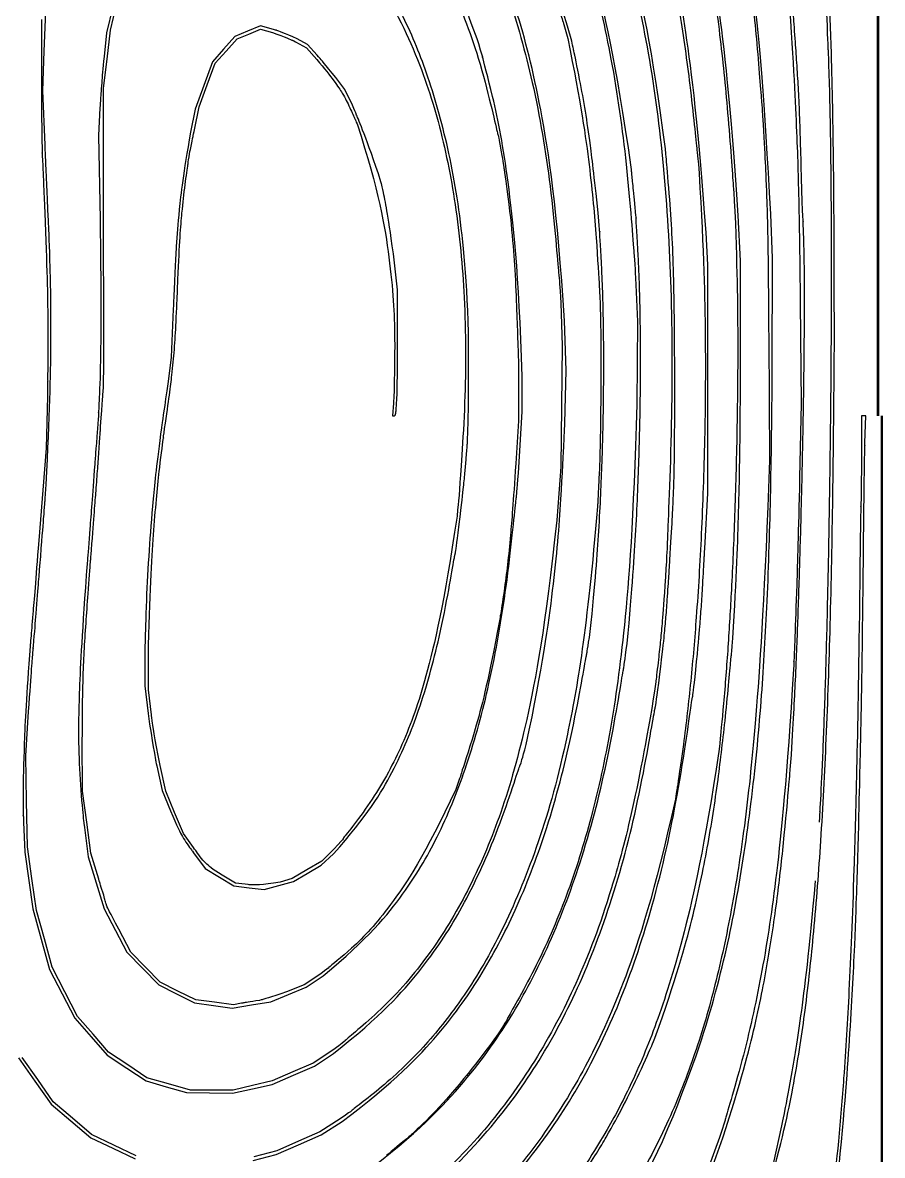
# Model space of a CAD drawing. Header units: millimetres. Extents: x -591 to 0, y 0 to 590.
# Drawn here: x -192.2 to 0, y 129.7 to 382.9 of the extents above; entities that cross this region are included whole.
import ezdxf

# ---------------------------------------------------------------- set-up
doc = ezdxf.new("R2010")
doc.units = ezdxf.units.MM

msp = doc.modelspace()

# ---------------------------------------------------------------- linework, layer by layer
at = {"color": 7, "linetype": 'Continuous'}
for p, q in [((-1.12, 589.71), (-1.12, 295.01)), ((-0.82, 295.01), (-0.82, 590.01)), ((-187.33, 376.58), (-187, 385.43)), ((-172.03, 386.46), (-173.39, 380.71)), ((-172.53, 381.3), (-171.19, 386.9)), ((-187.93, 383.66), (-187.97, 371.12)), ((-173.39, 380.71), (-173.98, 375.4)), ((-173.3, 374.81), (-172.53, 381.3)), ((-141.88, 381.03), (-144.74, 379.82)), ((-144.2, 379.3), (-141.58, 380.39)), ((-139.03, 382.24), (-141.88, 381.03)), ((-141.58, 380.39), (-138.97, 381.49)), ((-136.08, 381.44), (-139.03, 382.24)), ((-138.97, 381.49), (-136.34, 380.76)), ((-144.74, 379.82), (-147.25, 377.02)), ((-146.65, 376.61), (-144.2, 379.3)), ((-131.21, 378.69), (-128.7, 377.34)), ((-128.49, 378.06), (-130.81, 379.35)), ((-126.36, 375.7), (-128.49, 378.06)), ((-187.67, 367.73), (-187.33, 376.58)), ((-147.25, 377.02), (-149.76, 374.22)), ((-149.11, 373.92), (-146.65, 376.61)), ((-128.7, 377.34), (-126.44, 374.74)), ((-174.07, 368.32), (-173.3, 374.81)), ((-149.76, 374.22), (-151.68, 368.91)), ((-150.91, 369.02), (-149.11, 373.92)), ((-120.12, 368.02), (-122.17, 370.68)), ((-187.16, 355.63), (-187.67, 367.73)), ((-174.1, 354.6), (-174.07, 368.32)), ((-151.68, 368.91), (-153.6, 363.6)), ((-152.71, 364.12), (-150.91, 369.02)), ((-118.46, 364.48), (-120.12, 368.02)), ((-174.89, 363.89), (-175.21, 357.7)), ((-153.6, 363.6), (-154.64, 358.43)), ((-153.78, 358.99), (-152.71, 364.12)), ((-175.21, 357.7), (-174.85, 338.96)), ((-31.74, 329.67), (-32.22, 339.85)), ((-24.57, 330.26), (-24.95, 340.14)), ((-39.03, 328.79), (-39.4, 336.01)), ((-31.7, 308.73), (-31.74, 329.67)), ((-24.6, 305.33), (-24.57, 330.26)), ((-108.35, 323.18), (-109.02, 329.23)), ((-39.03, 303.27), (-39.03, 328.79)), ((-55.07, 324.36), (-54.73, 316.1)), ((-108.36, 309.91), (-108.35, 323.18)), ((-71.89, 320.23), (-71.54, 310.79)), ((-18.35, 320.38), (-18.15, 297.81)), ((-158.51, 318.9), (-158.94, 308.14)), ((-70.67, 305.19), (-71.02, 316.25)), ((-54.73, 316.1), (-54.89, 297.66)), ((-25.4, 312.28), (-25.24, 285.16)), ((-71.54, 310.79), (-71.72, 297.22)), ((-158.94, 308.14), (-159.66, 302.68)), ((-81.32, 304.58), (-81.33, 293.95)), ((-70.99, 293.39), (-70.67, 305.19)), ((-80.48, 296.04), (-80.48, 303.86)), ((-39.04, 277.75), (-39.03, 303.27)), ((-186.63, 299.43), (-186.92, 287.78)), ((-109.27, 297.88), (-109.47, 295.01)), ((-71.72, 297.22), (-71.9, 283.65)), ((-18.15, 297.81), (-18.49, 281.14)), ((-109.47, 295.01), (-109.14, 295.01)), ((-81.33, 293.95), (-81.94, 284.37)), ((-81.36, 282.18), (-80.48, 296.04)), ((-4.66, 295.01), (-4.67, 285.94)), ((-4.18, 295.01), (-4.66, 295.01)), ((-3.71, 295.01), (-4.18, 295.01)), ((-3.88, 289.03), (-3.71, 295.01)), ((-0.29, 295), (-0.29, 0.3)), ((0, 0), (0, 295)), ((-186.92, 287.78), (-188.56, 267.13)), ((-25.24, 285.16), (-25.58, 274.67)), ((-71.9, 283.65), (-72.78, 271.7)), ((-39.7, 265.36), (-39.04, 277.75)), ((-164.05, 233.8), (-164.04, 243.68)), ((-164.84, 242.62), (-164.84, 234.65)), ((-164.84, 234.65), (-164.13, 228.46)), ((-163.4, 228.19), (-164.05, 233.8)), ((-191.47, 219.05), (-190.83, 228.93)), ((-178.8, 211.08), (-178.83, 222.59)), ((-191.3, 208.87), (-191.47, 219.05)), ((-162.2, 216.77), (-160.99, 211.28)), ((-160.16, 211.08), (-161.45, 216.83)), ((-177.85, 204.15), (-178.8, 211.08)), ((-160.99, 211.28), (-159.11, 206.71)), ((-158.19, 206.36), (-160.16, 211.08)), ((-191.12, 198.69), (-191.3, 208.87)), ((-156.22, 201.64), (-158.19, 206.36)), ((-191.99, 204.15), (-191.68, 197.51)), ((-178.38, 203.01), (-177.49, 196.41)), ((-176.91, 197.22), (-177.85, 204.15)), ((-153.99, 198.54), (-156.22, 201.64)), ((-190.09, 191.55), (-191.12, 198.69)), ((-122.61, 198.12), (-125.31, 195.48)), ((-191.68, 197.51), (-190.78, 191.17)), ((-177.49, 196.41), (-175.71, 190.62)), ((-175.15, 191.46), (-176.91, 197.22)), ((-153.97, 197.33), (-151.39, 193.8)), ((-125.31, 195.48), (-128.63, 193.53)), ((-125.46, 194.56), (-122.66, 197.13)), ((-151.39, 193.8), (-148.18, 191.88)), ((-128.63, 193.53), (-131.95, 191.58)), ((-131.66, 190.93), (-128.56, 192.74)), ((-128.56, 192.74), (-125.46, 194.56)), ((-190.78, 191.17), (-189.87, 184.83)), ((-189.05, 184.42), (-190.09, 191.55)), ((-175.71, 190.62), (-173.93, 184.83)), ((-148.18, 191.88), (-144.97, 189.95)), ((-144.59, 190.57), (-147.59, 192.35)), ((-142.4, 190.29), (-144.59, 190.57)), ((-138.17, 189.1), (-134.91, 190.01)), ((-134.91, 190.01), (-131.66, 190.93)), ((-131.95, 191.58), (-134.63, 190.78)), ((-144.97, 189.95), (-141.57, 189.53)), ((-141.57, 189.53), (-138.17, 189.1)), ((-189.87, 184.83), (-188.01, 178.04)), ((-187.31, 178.09), (-189.05, 184.42)), ((-173.93, 184.83), (-171.39, 179.96)), ((-171.39, 179.96), (-168.86, 175.09)), ((-167.99, 175.09), (-170.7, 180.22)), ((-188.01, 178.04), (-186.14, 171.26)), ((-185.57, 171.75), (-187.31, 178.09)), ((-168.86, 175.09), (-165.3, 171.45)), ((-164.72, 171.75), (-167.99, 175.09)), ((-186.14, 171.26), (-183.32, 165.8)), ((-182.73, 166.25), (-185.57, 171.75)), ((-165.3, 171.45), (-161.75, 167.81)), ((-161.45, 168.41), (-164.72, 171.75)), ((-125.53, 170.28), (-129.22, 167.84)), ((-128.83, 167.26), (-125, 169.83)), ((-161.75, 167.81), (-157.75, 165.8)), ((-157.47, 166.42), (-161.45, 168.41)), ((-129.22, 167.84), (-133.16, 166.26)), ((-132.75, 165.62), (-128.83, 167.26)), ((-183.32, 165.8), (-180.49, 160.34)), ((-179.9, 160.75), (-182.73, 166.25)), ((-157.75, 165.8), (-153.75, 163.79)), ((-153.49, 164.42), (-157.47, 166.42)), ((-136.67, 163.99), (-132.75, 165.62)), ((-153.75, 163.79), (-149.54, 163.2)), ((-149.28, 163.9), (-153.49, 164.42)), ((-149.54, 163.2), (-145.34, 162.61)), ((-145.07, 163.37), (-149.28, 163.9)), ((-145.34, 162.61), (-141, 163.3)), ((-143.23, 163.69), (-145.07, 163.37)), ((-141, 163.3), (-136.67, 163.99)), ((-180.49, 160.34), (-176.87, 156.21)), ((-176.43, 156.75), (-179.9, 160.75)), ((-176.87, 156.21), (-173.25, 152.08)), ((-172.96, 152.75), (-176.43, 156.75)), ((-173.25, 152.08), (-168.91, 149.21)), ((-168.68, 149.89), (-172.96, 152.75)), ((-122.81, 153.22), (-127.23, 150.3)), ((-126.94, 149.66), (-122.66, 152.46)), ((-193.06, 151.49), (-189.44, 146.3)), ((-188.81, 146.61), (-192.28, 151.57)), ((-164.4, 147.04), (-168.68, 149.89)), ((-127.23, 150.3), (-131.8, 148.32)), ((-131.66, 147.59), (-126.94, 149.66)), ((-168.91, 149.21), (-164.56, 146.35)), ((-159.53, 145.65), (-164.4, 147.04)), ((-131.8, 148.32), (-136.38, 146.33)), ((-136.38, 145.51), (-131.66, 147.59)), ((-189.44, 146.3), (-185.82, 141.11)), ((-185.34, 141.65), (-188.81, 146.61)), ((-164.56, 146.35), (-160.06, 145.02)), ((-160.06, 145.02), (-155.55, 143.7)), ((-154.65, 144.26), (-159.53, 145.65)), ((-145.23, 143.61), (-140.8, 144.56)), ((-140.76, 145.3), (-145.14, 144.26)), ((-140.8, 144.56), (-136.38, 145.51)), ((-136.38, 146.33), (-140.76, 145.3)), ((-155.55, 143.7), (-150.39, 143.65)), ((-149.89, 144.26), (-154.65, 144.26)), ((-150.39, 143.65), (-145.23, 143.61)), ((-145.14, 144.26), (-149.89, 144.26)), ((-185.82, 141.11), (-181.38, 137.37)), ((-181.05, 137.99), (-185.34, 141.65)), ((-181.38, 137.37), (-176.95, 133.62)), ((-176.76, 134.33), (-181.05, 137.99)), ((-121.18, 137.84), (-125.75, 134.94)), ((-125.46, 134.27), (-120.74, 137.26)), ((-171.76, 131.95), (-176.76, 134.33)), ((-125.75, 134.94), (-130.54, 132.82)), ((-130.48, 132.06), (-125.46, 134.27)), ((-22.53, 136.26), (-24.43, 127.82)), ((-176.95, 133.62), (-172, 131.28)), ((-166.76, 129.57), (-171.76, 131.95)), ((-135.49, 129.86), (-130.48, 132.06)), ((-130.54, 132.82), (-135.32, 130.71)), ((-52.38, 126.12), (-49.14, 132.76)), ((-36.41, 133.64), (-38.92, 126.71)), ((-38.3, 126.28), (-35.67, 133.57)), ((-172, 131.28), (-167.05, 128.93)), ((-140.65, 128.54), (-135.49, 129.86)), ((-135.32, 130.71), (-140.46, 129.37))]:
    msp.add_line(p, q, dxfattribs=at)
for points, knots in [([(-48.49, 354.75), (-51.51, 377.68), (-56.05, 398.67), (-62.13, 417.76), (-69.76, 435), (-79.45, 451.13), (-90.89, 465.32), (-104.11, 477.62), (-99.57, 473.65), (-104.11, 477.62)], [0, 0, 0, 0, 0.166889, 0.321848, 0.466431, 0.602483, 0.738204, 0.869713, 1, 1, 1, 1]), ([(-24.95, 340.14), (-26.35, 366.59), (-28.47, 389.87), (-31.38, 410.39), (-35.17, 428.56), (-40.19, 445.51), (-46.38, 460.8), (-53.83, 474.89), (-51.24, 470.24), (-53.83, 474.89)], [0, 0, 0, 0, 0.190155, 0.358016, 0.506863, 0.640165, 0.76715, 0.885574, 1, 1, 1, 1]), ([(-32.22, 339.85), (-33.93, 365.45), (-36.55, 388.24), (-40.19, 408.55), (-44.92, 426.71), (-51.14, 443.79), (-58.77, 459.25), (-67.91, 473.48), (-64.75, 468.81), (-67.91, 473.48)], [0, 0, 0, 0, 0.1828294, 0.3462992, 0.4933213, 0.6270496, 0.7566053, 0.8794972, 1, 1, 1, 1]), ([(-69.44, 378.79), (-74.73, 397.23), (-81.85, 414.19), (-90.63, 429.42), (-100.85, 442.68), (-112.91, 454.19), (-126.14, 462.99), (-140.31, 468.81), (-135.49, 467.06), (-140.31, 468.81)], [0, 0, 0, 0, 0.160199, 0.31377, 0.46049, 0.600263, 0.739454, 0.872099, 1, 1, 1, 1]), ([(-94.77, 468.12), (-82.57, 453.85), (-72.22, 437.58), (-63.67, 419.19), (-56.9, 398.54), (-51.88, 375.48), (-48.62, 350.37), (-46.98, 322.67), (-46.94, 292.27), (-48.47, 259.02), (-47.85, 270.1), (-48.47, 259.02)], [0, 0, 0, 0, 0.085175, 0.172645, 0.264647, 0.363253, 0.470303, 0.5852, 0.711064, 0.849007, 1, 1, 1, 1]), ([(-47.45, 461.34), (-41.39, 446.59), (-36.4, 430.27), (-32.42, 412.1), (-29.95, 396.33), (-28.03, 379.07), (-26.64, 360.2), (-27.05, 366.5), (-26.64, 360.2)], [0, 0, 0, 0, 0.153552, 0.317813, 0.496942, 0.650684, 0.817807, 1, 1, 1, 1]), ([(-98.55, 455.88), (-87.73, 442.95), (-78.56, 428.6), (-71, 412.61), (-64.95, 394.78), (-60.17, 373.89), (-56.9, 350.49), (-55.07, 324.36), (-55.56, 333.08), (-55.07, 324.36)], [0, 0, 0, 0, 0.119033, 0.239237, 0.364109, 0.49704, 0.64833, 0.815059, 1, 1, 1, 1]), ([(-66.7, 449.44), (-59.24, 434.85), (-53.17, 419.04), (-48.34, 401.42), (-45.31, 385.92), (-42.87, 368.64), (-40.95, 349.29), (-41.53, 355.74), (-40.95, 349.29)], [0, 0, 0, 0, 0.157172, 0.319533, 0.494711, 0.646185, 0.813538, 1, 1, 1, 1]), ([(-54.43, 449.22), (-47.96, 433.57), (-42.8, 416.79), (-38.81, 398.01), (-36.36, 381.27), (-34.43, 362.32), (-32.95, 340.73), (-33.39, 347.93), (-32.95, 340.73)], [0, 0, 0, 0, 0.152187, 0.309888, 0.48246, 0.634476, 0.805612, 1, 1, 1, 1]), ([(-121.77, 443.84), (-109.72, 433.8), (-99.28, 421.32), (-90.48, 406.43), (-83.34, 389.19), (-77.65, 368.66), (-73.83, 345.65), (-71.89, 320.23), (-72.38, 328.72), (-71.89, 320.23)], [0, 0, 0, 0, 0.113641, 0.231537, 0.35682, 0.492012, 0.646349, 0.815293, 1, 1, 1, 1]), ([(-71.02, 316.25), (-72.72, 341.75), (-76.17, 364.8), (-81.35, 385.4), (-88.27, 403.53), (-97.39, 419.88), (-108.41, 433.52), (-121.34, 444.45), (-116.88, 440.97), (-121.34, 444.45)], [0, 0, 0, 0, 0.179132, 0.342455, 0.491262, 0.627266, 0.758457, 0.881367, 1, 1, 1, 1]), ([(-99.31, 440), (-92.49, 431.18), (-86.17, 420.9), (-80.48, 409.45), (-74.76, 394.81), (-70.33, 379.38), (-71.71, 384.55), (-70.33, 379.38)], [0, 0, 0, 0, 0.164499, 0.342521, 0.531251, 0.763087, 1, 1, 1, 1]), ([(-39.4, 336.01), (-41.17, 360.31), (-43.81, 381.74), (-47.42, 400.78), (-53.06, 420.77), (-60.33, 438.83), (-57.77, 432.86), (-60.33, 438.83)], [0, 0, 0, 0, 0.2307217, 0.4353058, 0.6188746, 0.8156103, 1, 1, 1, 1]), ([(-124.43, 428.09), (-113.91, 418.79), (-104.51, 406.7), (-96.52, 392.41), (-89.34, 373.51), (-85.04, 353.27), (-86.26, 360.07), (-85.04, 353.27)], [0, 0, 0, 0, 0.16211, 0.33882, 0.527761, 0.761137, 1, 1, 1, 1]), ([(-56.14, 350.62), (-59.56, 374.67), (-64.7, 396.47), (-69.86, 411.73), (-75.96, 425.1), (-73.83, 420.69), (-75.96, 425.1)], [0, 0, 0, 0, 0.313481, 0.602475, 0.810326, 1, 1, 1, 1]), ([(-14.55, 420.09), (-14.28, 417.45), (-13.96, 412.94), (-13.59, 406.92), (-13.19, 399.75), (-12.57, 386.99), (-12.01, 373.63), (-12.19, 378.08), (-12.01, 373.63)], [0, 0, 0, 0, 0.0570459, 0.1541319, 0.2836699, 0.4380505, 0.7125272, 1, 1, 1, 1]), ([(-92.72, 289.53), (-92.09, 312.39), (-93.35, 333.75), (-96.44, 353.32), (-101.27, 370.84), (-106.23, 382.98), (-112.18, 393.56), (-119.08, 402.43), (-126.9, 409.47), (-124.2, 407.21), (-126.9, 409.47)], [0, 0, 0, 0, 0.17696, 0.342457, 0.495739, 0.636299, 0.737785, 0.831656, 0.918623, 1, 1, 1, 1]), ([(-22.07, 402.83), (-20.33, 381.98), (-19.2, 360.78), (-18.8, 348.64), (-18.53, 335.3), (-18.35, 320.38), (-18.4, 325.35), (-18.35, 320.38)], [0, 0, 0, 0, 0.253405, 0.510591, 0.657659, 0.819254, 1, 1, 1, 1]), ([(-120.15, 402.55), (-111.39, 390.96), (-104.26, 376.83), (-98.82, 360.4), (-95.09, 341.88), (-93.09, 320.49), (-93.06, 297.31), (-95.07, 272.59), (-94.26, 280.82), (-95.07, 272.59)], [0, 0, 0, 0, 0.106833, 0.223134, 0.350402, 0.489266, 0.647243, 0.817683, 1, 1, 1, 1]), ([(-90.2, 378.2), (-92.36, 384.25), (-94.78, 390.35), (-96.56, 394.44), (-98, 397.33), (-97.51, 396.37), (-98, 397.33)], [0, 0, 0, 0, 0.310709, 0.628153, 0.844183, 1, 1, 1, 1]), ([(-10.73, 310.2), (-10.72, 328.86), (-10.83, 346.58), (-11.04, 362.53), (-11.28, 373.28), (-11.56, 382.03), (-11.89, 388.38), (-11.78, 386.26), (-11.89, 388.38)], [0, 0, 0, 0, 0.238625, 0.465238, 0.669257, 0.806816, 0.918768, 1, 1, 1, 1]), ([(-18.08, 348.85), (-18.26, 356.12), (-18.47, 362.37), (-18.76, 368.42), (-19.08, 373.6), (-19.49, 379.57), (-20.01, 386.75), (-19.84, 384.36), (-20.01, 386.75)], [0, 0, 0, 0, 0.191609, 0.356282, 0.51606, 0.65253, 0.810282, 1, 1, 1, 1]), ([(-136.34, 380.76), (-133.42, 379.71), (-131.21, 378.69), (-131.94, 379.04), (-131.21, 378.69)], [0, 0, 0, 0, 0.560419, 1, 1, 1, 1]), ([(-130.81, 379.35), (-133.65, 380.63), (-136.08, 381.44), (-135.26, 381.18), (-136.08, 381.44)], [0, 0, 0, 0, 0.548451, 1, 1, 1, 1]), ([(-80.48, 303.86), (-81.29, 327.42), (-83.65, 349.32), (-86.51, 364.78), (-90.2, 378.2), (-88.89, 373.74), (-90.2, 378.2)], [0, 0, 0, 0, 0.313358, 0.606144, 0.814996, 1, 1, 1, 1]), ([(-70.33, 379.38), (-67.35, 364.85), (-65.19, 349.37), (-63.96, 335.72), (-63.07, 320.08), (-63.33, 325.3), (-63.07, 320.08)], [0, 0, 0, 0, 0.247923, 0.509164, 0.738274, 1, 1, 1, 1]), ([(-63.36, 338.67), (-64.31, 347.89), (-65.25, 355.72), (-66.27, 362.7), (-67.68, 370.54), (-69.43, 378.79), (-68.83, 376.04), (-69.43, 378.79)], [0, 0, 0, 0, 0.2282577, 0.4225324, 0.5961084, 0.7922477, 1, 1, 1, 1]), ([(-173.98, 375.4), (-174.26, 372.5), (-174.54, 369.07), (-174.89, 363.89), (-174.78, 365.62), (-174.89, 363.89)], [0, 0, 0, 0, 0.252078, 0.549993, 1, 1, 1, 1]), ([(-122.17, 370.68), (-124.52, 373.57), (-126.36, 375.7), (-125.74, 374.99), (-126.36, 375.7)], [0, 0, 0, 0, 0.5704781, 1, 1, 1, 1]), ([(-126.44, 374.74), (-122.96, 370.59), (-120.69, 367.28), (-119.17, 364.33), (-117.41, 360.31), (-117.98, 361.65), (-117.41, 360.31)], [0, 0, 0, 0, 0.316215, 0.550617, 0.744239, 1, 1, 1, 1]), ([(-12.01, 373.63), (-11.68, 361.78), (-11.48, 347.35), (-11.41, 330.94), (-11.45, 313.17), (-11.59, 294.64), (-11.84, 275.96), (-12.16, 258.75), (-12.55, 242.46), (-13.01, 227.6), (-13.54, 214.67), (-14.12, 204.19), (-13.92, 207.68), (-14.12, 204.19)], [0, 0, 0, 0, 0.06992, 0.155069, 0.251868, 0.356734, 0.466082, 0.576324, 0.677865, 0.774006, 0.861743, 0.938073, 1, 1, 1, 1]), ([(-187.97, 371.12), (-187.96, 365.2), (-187.91, 359.56), (-187.85, 355.87), (-187.78, 353.27), (-187.81, 354.14), (-187.78, 353.27)], [0, 0, 0, 0, 0.331797, 0.647442, 0.854101, 1, 1, 1, 1]), ([(-112.07, 347.37), (-115.31, 357.1), (-118.46, 364.48), (-117.37, 362.04), (-118.46, 364.48)], [0, 0, 0, 0, 0.560963, 1, 1, 1, 1]), ([(-117.41, 360.31), (-112.53, 345.29), (-109.64, 328.12), (-108.81, 313.42), (-109.27, 297.88), (-109.02, 303.06), (-109.27, 297.88)], [0, 0, 0, 0, 0.248848, 0.523019, 0.755011, 1, 1, 1, 1]), ([(-26.64, 360.2), (-26.19, 352.03), (-25.88, 344.91), (-25.67, 337.58), (-25.55, 330.86), (-25.47, 322.63), (-25.4, 312.28), (-25.42, 315.73), (-25.4, 312.28)], [0, 0, 0, 0, 0.170783, 0.31948, 0.472342, 0.612475, 0.78412, 1, 1, 1, 1]), ([(-154.64, 358.43), (-156.28, 349.23), (-157.35, 339.95), (-157.77, 334.17), (-158.15, 327.28), (-158.51, 318.9), (-158.4, 321.7), (-158.51, 318.9)], [0, 0, 0, 0, 0.234942, 0.470007, 0.61561, 0.789108, 1, 1, 1, 1]), ([(-154.98, 352.98), (-154.82, 353.86), (-154.49, 355.51), (-153.78, 358.99), (-154.02, 357.83), (-153.78, 358.99)], [0, 0, 0, 0, 0.14661, 0.421095, 1, 1, 1, 1]), ([(-186.51, 341.18), (-186.62, 343.38), (-186.8, 347.37), (-187.16, 355.63), (-187.04, 352.88), (-187.16, 355.63)], [0, 0, 0, 0, 0.152503, 0.428317, 1, 1, 1, 1]), ([(-174.04, 322.17), (-174.08, 331.58), (-174.1, 341.51), (-174.11, 348.72), (-174.1, 354.6), (-174.1, 352.64), (-174.1, 354.6)], [0, 0, 0, 0, 0.290079, 0.596465, 0.818608, 1, 1, 1, 1]), ([(-46.4, 302.97), (-46.44, 315.43), (-46.59, 325.41), (-46.9, 333.98), (-47.52, 343.72), (-48.49, 354.75), (-48.15, 351.07), (-48.49, 354.75)], [0, 0, 0, 0, 0.240365, 0.432875, 0.598249, 0.786559, 1, 1, 1, 1]), ([(-187.78, 353.27), (-187.64, 350.04), (-187.45, 345.72), (-187.13, 338.37), (-187.24, 340.82), (-187.13, 338.37)], [0, 0, 0, 0, 0.216714, 0.506797, 1, 1, 1, 1]), ([(-157.47, 325.54), (-157.11, 333.76), (-156.59, 340.53), (-155.94, 346.11), (-154.98, 352.98), (-155.31, 350.69), (-154.98, 352.98)], [0, 0, 0, 0, 0.298425, 0.544633, 0.748579, 1, 1, 1, 1]), ([(-85.04, 353.27), (-84.74, 351.28), (-84.43, 349.44), (-84.54, 350.05), (-84.43, 349.44)], [0, 0, 0, 0, 0.517572, 1, 1, 1, 1]), ([(-55.25, 341.77), (-55.39, 343.13), (-55.63, 345.57), (-56.14, 350.62), (-55.97, 348.93), (-56.14, 350.62)], [0, 0, 0, 0, 0.153605, 0.429665, 1, 1, 1, 1]), ([(-109.03, 329.23), (-109.78, 335.06), (-110.69, 340.77), (-111.41, 344.6), (-112.07, 347.37), (-111.84, 346.45), (-112.07, 347.37)], [0, 0, 0, 0, 0.319581, 0.633589, 0.845016, 1, 1, 1, 1]), ([(-84.43, 349.44), (-82.96, 338.87), (-81.94, 326.46), (-81.32, 304.58), (-81.43, 311.88), (-81.32, 304.58)], [0, 0, 0, 0, 0.237118, 0.513714, 1, 1, 1, 1]), ([(-40.95, 349.29), (-39.88, 330.94), (-39.45, 310.69), (-39.65, 289.42), (-40.42, 267.98), (-41.42, 251.6), (-42.73, 236.08), (-44.36, 221.84), (-46.27, 209.31), (-45.6, 213.48), (-46.27, 209.31)], [0, 0, 0, 0, 0.130946, 0.275235, 0.426829, 0.579643, 0.696596, 0.807588, 0.909686, 1, 1, 1, 1]), ([(-17.78, 339.65), (-17.85, 341.06), (-17.94, 343.6), (-18.08, 348.85), (-18.04, 347.1), (-18.08, 348.85)], [0, 0, 0, 0, 0.153541, 0.42957, 1, 1, 1, 1]), ([(-187.12, 276.57), (-186.11, 293.58), (-185.74, 312.3), (-185.92, 327.12), (-186.51, 341.18), (-186.28, 336.49), (-186.51, 341.18)], [0, 0, 0, 0, 0.263595, 0.553137, 0.78244, 1, 1, 1, 1]), ([(-57.04, 244.12), (-55.84, 256.92), (-54.93, 271.29), (-54.32, 286.47), (-54.01, 301.72), (-54.05, 316.96), (-54.45, 330.6), (-55.25, 341.77), (-54.95, 338.04), (-55.25, 341.77)], [0, 0, 0, 0, 0.131506, 0.278727, 0.434125, 0.590132, 0.745967, 0.885463, 1, 1, 1, 1]), ([(-32.95, 340.73), (-32.41, 326.18), (-32.26, 309.25), (-32.47, 290.88), (-33.01, 272.01), (-33.65, 257.45), (-34.46, 243.62), (-35.43, 230.96), (-36.54, 219.95), (-36.15, 223.62), (-36.54, 219.95)], [0, 0, 0, 0, 0.120397, 0.260397, 0.412306, 0.5684, 0.688945, 0.80355, 0.908476, 1, 1, 1, 1]), ([(-20.44, 217.57), (-19.86, 226.58), (-19.31, 237.8), (-18.81, 250.64), (-18.36, 264.51), (-17.98, 278.81), (-17.68, 292.96), (-17.49, 305.62), (-17.39, 317.12), (-17.4, 326.95), (-17.52, 334.63), (-17.78, 339.65), (-17.68, 337.98), (-17.78, 339.65)], [0, 0, 0, 0, 0.073873, 0.16584, 0.271057, 0.384674, 0.501837, 0.617693, 0.721368, 0.815498, 0.896015, 0.958861, 1, 1, 1, 1]), ([(-187.13, 338.37), (-186.68, 326.45), (-186.48, 315.69), (-186.63, 299.43), (-186.54, 304.85), (-186.63, 299.43)], [0, 0, 0, 0, 0.30623, 0.582679, 1, 1, 1, 1]), ([(-174.85, 338.96), (-174.65, 322.96), (-174.7, 309.65), (-174.92, 301.1), (-175.29, 294.27), (-175.16, 296.55), (-175.29, 294.27)], [0, 0, 0, 0, 0.357927, 0.655789, 0.846994, 1, 1, 1, 1]), ([(-65.3, 246.78), (-64.12, 258.03), (-63.21, 271.09), (-62.58, 285.21), (-62.26, 299.63), (-62.25, 314.27), (-62.61, 327.57), (-63.36, 338.67), (-63.08, 334.97), (-63.36, 338.67)], [0, 0, 0, 0, 0.122949, 0.265189, 0.418733, 0.575547, 0.734567, 0.879108, 1, 1, 1, 1]), ([(-160.43, 292.21), (-159.46, 298.67), (-158.76, 304.22), (-158.25, 309.57), (-157.82, 316.61), (-157.47, 325.54), (-157.57, 322.56), (-157.47, 325.54)], [0, 0, 0, 0, 0.195212, 0.362221, 0.522711, 0.733049, 1, 1, 1, 1]), ([(-174.12, 301.23), (-174.08, 302.38), (-174.05, 304.58), (-174.03, 309.72), (-174.02, 315.58), (-174.04, 322.17), (-174.04, 319.98), (-174.04, 322.17)], [0, 0, 0, 0, 0.055163, 0.159927, 0.405329, 0.685491, 1, 1, 1, 1]), ([(-63.07, 320.08), (-62.98, 316.61), (-62.93, 311.55), (-62.92, 305.52), (-62.94, 299.14), (-63, 292.74), (-63.1, 287.34), (-63.22, 283.65), (-63.18, 284.88), (-63.22, 283.65)], [0, 0, 0, 0, 0.095307, 0.234156, 0.399642, 0.57485, 0.750395, 0.89859, 1, 1, 1, 1]), ([(-109.14, 295.01), (-108.91, 295.11), (-108.74, 295.5), (-108.44, 299.46), (-108.36, 309.91), (-108.41, 306.38), (-108.36, 309.91)], [0, 0, 0, 0, 0.016475, 0.044801, 0.30804, 1, 1, 1, 1]), ([(-25.13, 123.14), (-22.03, 134.38), (-19.34, 147.56), (-17.05, 162.91), (-15.15, 180.65), (-13.6, 200.99), (-12.42, 223.71), (-11.56, 249.35), (-11, 278.11), (-10.73, 310.2), (-10.8, 299.5), (-10.73, 310.2)], [0, 0, 0, 0, 0.061929, 0.13345, 0.215965, 0.310801, 0.419228, 0.54014, 0.676493, 0.829409, 1, 1, 1, 1]), ([(-33.42, 245.3), (-32.56, 259.45), (-31.99, 276.52), (-31.75, 291.84), (-31.7, 308.73), (-31.7, 303.1), (-31.7, 308.73)], [0, 0, 0, 0, 0.22333, 0.49247, 0.733927, 1, 1, 1, 1]), ([(-49.14, 132.76), (-42.39, 148.68), (-36.82, 166.53), (-32.38, 186.74), (-29, 209.76), (-27.05, 230.11), (-25.69, 252.68), (-24.88, 277.68), (-24.6, 305.33), (-24.65, 296.12), (-24.6, 305.33)], [0, 0, 0, 0, 0.098441, 0.204855, 0.322664, 0.455123, 0.57148, 0.700182, 0.842584, 1, 1, 1, 1]), ([(-159.66, 302.68), (-160.49, 296.72), (-161.15, 292.35), (-160.93, 293.81), (-161.15, 292.35)], [0, 0, 0, 0, 0.576398, 1, 1, 1, 1]), ([(-47.58, 261.23), (-47.06, 269.76), (-46.72, 276.36), (-46.52, 282.45), (-46.44, 287.81), (-46.41, 294.42), (-46.4, 302.97), (-46.4, 300.12), (-46.4, 302.97)], [0, 0, 0, 0, 0.204555, 0.362769, 0.508707, 0.636971, 0.795232, 1, 1, 1, 1]), ([(-174.73, 292.65), (-174.33, 298.33), (-174.12, 301.23), (-174.19, 300.26), (-174.12, 301.23)], [0, 0, 0, 0, 0.662452, 1, 1, 1, 1]), ([(-54.89, 297.66), (-55.66, 271.03), (-57.51, 247), (-60.49, 225.39), (-64.64, 205.96), (-70.3, 187.73), (-77.35, 171.44), (-85.85, 156.84), (-82.89, 161.64), (-85.85, 156.84)], [0, 0, 0, 0, 0.182319, 0.347161, 0.496465, 0.632368, 0.762946, 0.884413, 1, 1, 1, 1]), ([(-175.29, 294.27), (-175.75, 288.24), (-176.05, 284.24), (-175.95, 285.57), (-176.05, 284.24)], [0, 0, 0, 0, 0.601066, 1, 1, 1, 1]), ([(-176.79, 265.07), (-176.21, 272.53), (-175.77, 278.23), (-175.43, 282.79), (-175.08, 287.56), (-174.73, 292.65), (-174.84, 290.95), (-174.73, 292.65)], [0, 0, 0, 0, 0.270792, 0.477408, 0.642689, 0.815491, 1, 1, 1, 1]), ([(-161.15, 292.35), (-162.21, 284.44), (-163.16, 274.99), (-163.96, 264.8), (-164.6, 252.97), (-164.84, 242.62), (-164.79, 246.07), (-164.84, 242.62)], [0, 0, 0, 0, 0.159879, 0.350356, 0.555092, 0.792413, 1, 1, 1, 1]), ([(-164.04, 243.68), (-163.69, 257.08), (-162.76, 271.56), (-161.7, 282.53), (-160.43, 292.21), (-160.87, 288.98), (-160.43, 292.21)], [0, 0, 0, 0, 0.2753763, 0.5732938, 0.7996194, 1, 1, 1, 1]), ([(-79.59, 221.53), (-75.88, 239.17), (-73.2, 258.56), (-71.8, 275.24), (-70.99, 293.39), (-71.21, 287.34), (-70.99, 293.39)], [0, 0, 0, 0, 0.248643, 0.518598, 0.749527, 1, 1, 1, 1]), ([(-94.79, 268.91), (-94.14, 274.39), (-93.66, 278.56), (-93.32, 281.91), (-93, 285.51), (-92.71, 289.53), (-92.81, 288.19), (-92.71, 289.53)], [0, 0, 0, 0, 0.266397, 0.468567, 0.631195, 0.805692, 1, 1, 1, 1]), ([(-4.22, 263.89), (-4.14, 272.73), (-4.04, 280.78), (-3.96, 285.79), (-3.88, 289.03), (-3.91, 287.95), (-3.88, 289.03)], [0, 0, 0, 0, 0.351765, 0.671858, 0.871113, 1, 1, 1, 1]), ([(-176.05, 284.24), (-176.61, 276.72), (-177.12, 270), (-177.96, 259.31), (-177.68, 262.88), (-177.96, 259.31)], [0, 0, 0, 0, 0.301603, 0.571238, 1, 1, 1, 1]), ([(-81.94, 284.37), (-82.53, 275.53), (-83.09, 268.35), (-83.7, 262.25), (-84.55, 255.67), (-85.64, 248.84), (-85.27, 251.12), (-85.64, 248.84)], [0, 0, 0, 0, 0.247979, 0.449463, 0.62083, 0.806473, 1, 1, 1, 1]), ([(-4.67, 285.94), (-4.69, 281.8), (-4.72, 278.11), (-4.76, 275.88), (-4.81, 274.51), (-4.79, 274.96), (-4.81, 274.51)], [0, 0, 0, 0, 0.362086, 0.684465, 0.879885, 1, 1, 1, 1]), ([(-125, 169.83), (-114.86, 178.22), (-106.07, 188.9), (-98.6, 201.93), (-92.45, 217.37), (-87.37, 236.19), (-83.69, 257.77), (-81.36, 282.18), (-82.01, 274.03), (-81.36, 282.18)], [0, 0, 0, 0, 0.105711, 0.216818, 0.337414, 0.470868, 0.627327, 0.803111, 1, 1, 1, 1]), ([(-63.22, 283.65), (-63.32, 281.79), (-63.45, 279.22), (-63.66, 274.73), (-63.59, 276.23), (-63.66, 274.73)], [0, 0, 0, 0, 0.208153, 0.496336, 1, 1, 1, 1]), ([(-18.49, 281.14), (-18.79, 268.53), (-19.17, 255.82), (-19.51, 246.51), (-19.85, 238.37), (-19.73, 241.08), (-19.85, 238.37)], [0, 0, 0, 0, 0.294834, 0.591823, 0.809654, 1, 1, 1, 1]), ([(-188.3, 261.53), (-187.84, 267.42), (-187.45, 272.37), (-187.23, 275.14), (-187.12, 276.57), (-187.16, 276.09), (-187.12, 276.57)], [0, 0, 0, 0, 0.391642, 0.720597, 0.905058, 1, 1, 1, 1]), ([(-63.66, 274.73), (-65.99, 247.26), (-70.2, 222.43), (-76.29, 200.27), (-84.24, 180.84), (-91.79, 167.5), (-100.46, 155.87), (-110.26, 145.98), (-121.18, 137.84), (-117.45, 140.44), (-121.18, 137.84)], [0, 0, 0, 0, 0.178903, 0.342327, 0.491399, 0.627666, 0.727127, 0.821262, 0.911624, 1, 1, 1, 1]), ([(-25.58, 274.67), (-26.71, 248.55), (-28.37, 225.09), (-30.6, 204.05), (-33.49, 185.19), (-37.09, 168.27), (-41.47, 153.06), (-47.73, 136.99), (-55.28, 122.57), (-64.22, 109.4), (-74.66, 97.09), (-71.08, 101.12), (-74.66, 97.09)], [0, 0, 0, 0, 0.138615, 0.26331, 0.375494, 0.476648, 0.56835, 0.652291, 0.743717, 0.830023, 0.91442, 1, 1, 1, 1]), ([(-4.81, 274.51), (-4.85, 272.98), (-4.9, 270.06), (-4.96, 266.02), (-5.03, 260.21), (-5.09, 253.71), (-5.07, 255.88), (-5.09, 253.71)], [0, 0, 0, 0, 0.0732114, 0.2137816, 0.408057, 0.6873942, 1, 1, 1, 1]), ([(-72.78, 271.7), (-75.36, 247.58), (-79.35, 225.97), (-84.76, 206.86), (-91.62, 190.19), (-100.38, 175.29), (-110.77, 162.99), (-122.81, 153.22), (-118.65, 156.33), (-122.81, 153.22)], [0, 0, 0, 0, 0.182433, 0.347581, 0.496958, 0.632513, 0.76241, 0.883476, 1, 1, 1, 1]), ([(-95.07, 272.59), (-98.02, 252.9), (-101.83, 236.25), (-106.63, 222.31), (-113.74, 208.87), (-122.61, 198.12), (-119.49, 201.59), (-122.61, 198.12)], [0, 0, 0, 0, 0.246204, 0.457304, 0.639628, 0.827628, 1, 1, 1, 1]), ([(-122.66, 197.13), (-115.1, 205.65), (-108.63, 216.39), (-103.25, 229.36), (-98.28, 247.55), (-94.79, 268.91), (-95.8, 261.77), (-94.79, 268.91)], [0, 0, 0, 0, 0.145192, 0.304904, 0.48387, 0.72414, 1, 1, 1, 1]), ([(-188.56, 267.13), (-189.29, 257.95), (-189.93, 250.19), (-190.29, 245.82), (-190.49, 243.53), (-190.43, 244.29), (-190.49, 243.53)], [0, 0, 0, 0, 0.389151, 0.717554, 0.902938, 1, 1, 1, 1]), ([(-178.83, 222.59), (-178.81, 229.72), (-178.69, 235.93), (-178.41, 242.38), (-178.04, 248.35), (-177.51, 255.73), (-176.79, 265.07), (-177.03, 261.95), (-176.79, 265.07)], [0, 0, 0, 0, 0.1676867, 0.3137842, 0.4653673, 0.6059683, 0.7798093, 1, 1, 1, 1]), ([(-41.69, 238.22), (-41.17, 243.56), (-40.78, 247.93), (-40.47, 252.09), (-40.12, 257.75), (-39.7, 265.36), (-39.83, 262.82), (-39.7, 265.36)], [0, 0, 0, 0, 0.196885, 0.358281, 0.511708, 0.719746, 1, 1, 1, 1]), ([(-5.55, 193.38), (-5.15, 208.51), (-4.84, 221.95), (-4.59, 234.4), (-4.38, 248.77), (-4.22, 263.89), (-4.27, 258.85), (-4.22, 263.89)], [0, 0, 0, 0, 0.214633, 0.405274, 0.581891, 0.785602, 1, 1, 1, 1]), ([(-189.76, 243.53), (-189.47, 246.87), (-189.05, 251.96), (-188.3, 261.53), (-188.55, 258.34), (-188.3, 261.53)], [0, 0, 0, 0, 0.185487, 0.468629, 1, 1, 1, 1]), ([(-49.96, 235.27), (-49.27, 240.97), (-48.79, 245.32), (-48.42, 249.18), (-48.04, 254.25), (-47.58, 261.23), (-47.73, 258.91), (-47.58, 261.23)], [0, 0, 0, 0, 0.220184, 0.388079, 0.536656, 0.73184, 1, 1, 1, 1]), ([(-177.96, 259.31), (-179, 244.75), (-179.6, 232.76), (-179.75, 222.71), (-179.37, 212.48), (-178.38, 203.01), (-178.76, 206.16), (-178.38, 203.01)], [0, 0, 0, 0, 0.258837, 0.471618, 0.649816, 0.831245, 1, 1, 1, 1]), ([(-48.47, 259.02), (-48.84, 253.55), (-49.18, 249.16), (-49.54, 245.22), (-50.08, 240.25), (-50.83, 233.94), (-50.58, 236.05), (-50.83, 233.94)], [0, 0, 0, 0, 0.217713, 0.392293, 0.549542, 0.747746, 1, 1, 1, 1]), ([(-5.09, 253.71), (-5.55, 221.26), (-6.31, 192.31), (-7.38, 166.81), (-8.44, 149.16), (-9.69, 133.59), (-11.13, 120.07), (-10.63, 124.58), (-11.13, 120.07)], [0, 0, 0, 0, 0.242448, 0.458857, 0.6496, 0.781722, 0.898447, 1, 1, 1, 1]), ([(-85.64, 248.84), (-87.96, 236.54), (-90.43, 226.3), (-95.36, 211.52), (-93.6, 216.41), (-95.36, 211.52)], [0, 0, 0, 0, 0.3240126, 0.5966856, 1, 1, 1, 1]), ([(-120.74, 137.26), (-108.82, 146.26), (-98.25, 157.32), (-89.05, 170.44), (-81.19, 185.61), (-74.42, 203.72), (-69.12, 224.11), (-65.3, 246.78), (-66.44, 239.19), (-65.3, 246.78)], [0, 0, 0, 0, 0.117917, 0.238585, 0.365011, 0.499824, 0.65242, 0.818623, 1, 1, 1, 1]), ([(-190.49, 243.53), (-191.36, 232.37), (-191.93, 220.13), (-192.1, 211.23), (-191.99, 204.15), (-192.04, 206.51), (-191.99, 204.15)], [0, 0, 0, 0, 0.283839, 0.594568, 0.82041, 1, 1, 1, 1]), ([(-190.83, 228.93), (-190.19, 238.23), (-189.95, 241.29), (-189.76, 243.53), (-189.82, 242.79), (-189.76, 243.53)], [0, 0, 0, 0, 0.636855, 0.846734, 1, 1, 1, 1]), ([(-118.82, 123.33), (-105.19, 133.45), (-93.17, 145.8), (-82.76, 160.37), (-73.98, 177.15), (-66.53, 197.09), (-60.88, 219.42), (-57.04, 244.12), (-58.16, 235.86), (-57.04, 244.12)], [0, 0, 0, 0, 0.120951, 0.243744, 0.371302, 0.506217, 0.657809, 0.821879, 1, 1, 1, 1]), ([(-50.84, 155.87), (-46.04, 169.32), (-42.09, 183.53), (-38.87, 199.14), (-36.77, 212.82), (-34.97, 228.1), (-33.42, 245.3), (-33.91, 239.57), (-33.42, 245.3)], [0, 0, 0, 0, 0.156182, 0.317343, 0.491615, 0.642982, 0.811204, 1, 1, 1, 1]), ([(-103.3, 104.43), (-89.11, 116.68), (-76.87, 130.76), (-66.48, 146.84), (-57.89, 165.07), (-50.73, 186.66), (-45.35, 210.98), (-41.69, 238.22), (-42.75, 229.12), (-41.69, 238.22)], [0, 0, 0, 0, 0.123466, 0.246377, 0.3724, 0.505127, 0.654927, 0.818964, 1, 1, 1, 1]), ([(-19.85, 238.37), (-21.38, 213.75), (-23.59, 191.71), (-26.51, 172.02), (-30.91, 151.53), (-36.41, 133.64), (-34.47, 139.58), (-36.41, 133.64)], [0, 0, 0, 0, 0.231866, 0.440082, 0.627149, 0.82408, 1, 1, 1, 1]), ([(-50.83, 233.94), (-54.79, 209.91), (-60.48, 188.07), (-67.91, 168.43), (-77.09, 151), (-88.56, 135.1), (-101.93, 121.64), (-117.2, 110.61), (-111.97, 114.11), (-117.2, 110.61)], [0, 0, 0, 0, 0.167937, 0.323541, 0.468317, 0.604135, 0.739276, 0.870114, 1, 1, 1, 1]), ([(-116.73, 110.07), (-101.84, 120.82), (-88.81, 133.67), (-77.6, 148.68), (-68.2, 165.92), (-60.23, 186.43), (-54.17, 209.52), (-49.96, 235.27), (-51.19, 226.66), (-49.96, 235.27)], [0, 0, 0, 0, 0.12493, 0.249413, 0.376829, 0.510408, 0.660094, 0.822527, 1, 1, 1, 1]), ([(-164.13, 228.46), (-163.15, 221.72), (-162.2, 216.77), (-162.53, 218.42), (-162.2, 216.77)], [0, 0, 0, 0, 0.574691, 1, 1, 1, 1]), ([(-161.45, 216.83), (-162.68, 223.27), (-163.4, 228.19), (-163.17, 226.55), (-163.4, 228.19)], [0, 0, 0, 0, 0.568628, 1, 1, 1, 1]), ([(-122.66, 152.46), (-111.97, 160.91), (-102.42, 171.53), (-94.08, 184.21), (-85.89, 201.62), (-79.59, 221.53), (-81.51, 214.83), (-79.59, 221.53)], [0, 0, 0, 0, 0.163805, 0.33548, 0.517818, 0.749035, 1, 1, 1, 1]), ([(-36.54, 219.95), (-39.82, 198.33), (-44.32, 178.33), (-49.99, 160.16), (-55.23, 147.29), (-61.11, 135.76), (-67.6, 125.68), (-65.37, 129), (-67.6, 125.68)], [0, 0, 0, 0, 0.218154, 0.422659, 0.612606, 0.751226, 0.880321, 1, 1, 1, 1]), ([(-35.67, 133.57), (-31.52, 146.32), (-28.09, 159.74), (-25.28, 174.44), (-23.42, 187.28), (-21.83, 201.56), (-20.44, 217.57), (-20.88, 212.23), (-20.44, 217.57)], [0, 0, 0, 0, 0.156513, 0.318301, 0.49308, 0.644503, 0.812288, 1, 1, 1, 1]), ([(-95.36, 211.52), (-102.17, 196.86), (-110.31, 184.56), (-117.56, 176.63), (-125.53, 170.28), (-122.8, 172.31), (-125.53, 170.28)], [0, 0, 0, 0, 0.311767, 0.59621, 0.803561, 1, 1, 1, 1]), ([(-46.27, 209.31), (-51.04, 187.94), (-57.41, 168.41), (-65.38, 150.72), (-74.92, 134.88), (-86.61, 120.3), (-100.02, 107.79), (-115.14, 97.36), (-109.98, 100.68), (-115.14, 97.36)], [0, 0, 0, 0, 0.161317, 0.312712, 0.455642, 0.59185, 0.729532, 0.864659, 1, 1, 1, 1]), ([(-159.11, 206.71), (-157.64, 203.19), (-156.6, 201.11), (-155.58, 199.56), (-153.97, 197.33), (-154.51, 198.07), (-153.97, 197.33)], [0, 0, 0, 0, 0.355648, 0.571428, 0.743719, 1, 1, 1, 1]), ([(-147.59, 192.35), (-149.79, 193.7), (-151.23, 194.92), (-152.38, 196.32), (-153.99, 198.54), (-153.46, 197.8), (-153.99, 198.54)], [0, 0, 0, 0, 0.286126, 0.495132, 0.695753, 1, 1, 1, 1]), ([(-10.29, 120.96), (-8.51, 138.54), (-7.06, 158.53), (-6.18, 175.55), (-5.55, 193.38), (-5.74, 187.44), (-5.55, 193.38)], [0, 0, 0, 0, 0.243365, 0.519555, 0.75421, 1, 1, 1, 1]), ([(-173.4, 185.53), (-173.4, 185.54), (-173.4, 185.57), (-173.42, 185.63), (-173.47, 185.81), (-173.61, 186.32), (-174.03, 187.75), (-175.15, 191.46), (-174.78, 190.23), (-175.15, 191.46)], [0, 0, 0, 0, 0.002704, 0.006522, 0.016946, 0.046612, 0.132163, 0.373535, 1, 1, 1, 1]), ([(-134.63, 190.78), (-138.71, 190.03), (-142.4, 190.29), (-141.17, 190.13), (-142.4, 190.29)], [0, 0, 0, 0, 0.528839, 1, 1, 1, 1]), ([(-15, 191.06), (-16.39, 175.06), (-18.43, 158.99), (-20.37, 147.04), (-22.53, 136.26), (-21.78, 139.85), (-22.53, 136.26)], [0, 0, 0, 0, 0.290174, 0.582795, 0.801535, 1, 1, 1, 1]), ([(-170.7, 180.22), (-172.77, 184.22), (-173.27, 185.22), (-173.37, 185.45), (-173.39, 185.51), (-173.4, 185.53), (-173.4, 185.52), (-173.4, 185.53)], [0, 0, 0, 0, 0.757103, 0.944667, 0.986733, 0.996384, 1, 1, 1, 1]), ([(-133.16, 166.26), (-136.98, 164.91), (-139.25, 164.34), (-138.49, 164.52), (-139.25, 164.34)], [0, 0, 0, 0, 0.633575, 1, 1, 1, 1]), ([(-139.25, 164.34), (-141.56, 163.97), (-143.23, 163.69), (-142.67, 163.78), (-143.23, 163.69)], [0, 0, 0, 0, 0.580467, 1, 1, 1, 1]), ([(-85.85, 156.84), (-91.19, 149.54), (-97.32, 142.25), (-102.08, 137.23), (-106.28, 133.4), (-104.86, 134.66), (-106.28, 133.4)], [0, 0, 0, 0, 0.2902083, 0.5957596, 0.8175884, 1, 1, 1, 1]), ([(-67.36, 124.79), (-64.44, 129.12), (-61.15, 134.66), (-57.75, 140.95), (-53.97, 148.64), (-50.84, 155.87), (-51.86, 153.45), (-50.84, 155.87)], [0, 0, 0, 0, 0.147999, 0.330975, 0.533608, 0.776581, 1, 1, 1, 1]), ([(-106.29, 133.4), (-108.77, 131.38), (-110.83, 129.68), (-110.14, 130.25), (-110.83, 129.68)], [0, 0, 0, 0, 0.545686, 1, 1, 1, 1])]:
    msp.add_open_spline(points, degree=3, knots=knots, dxfattribs=at)

doc.saveas('drawing.dxf')
